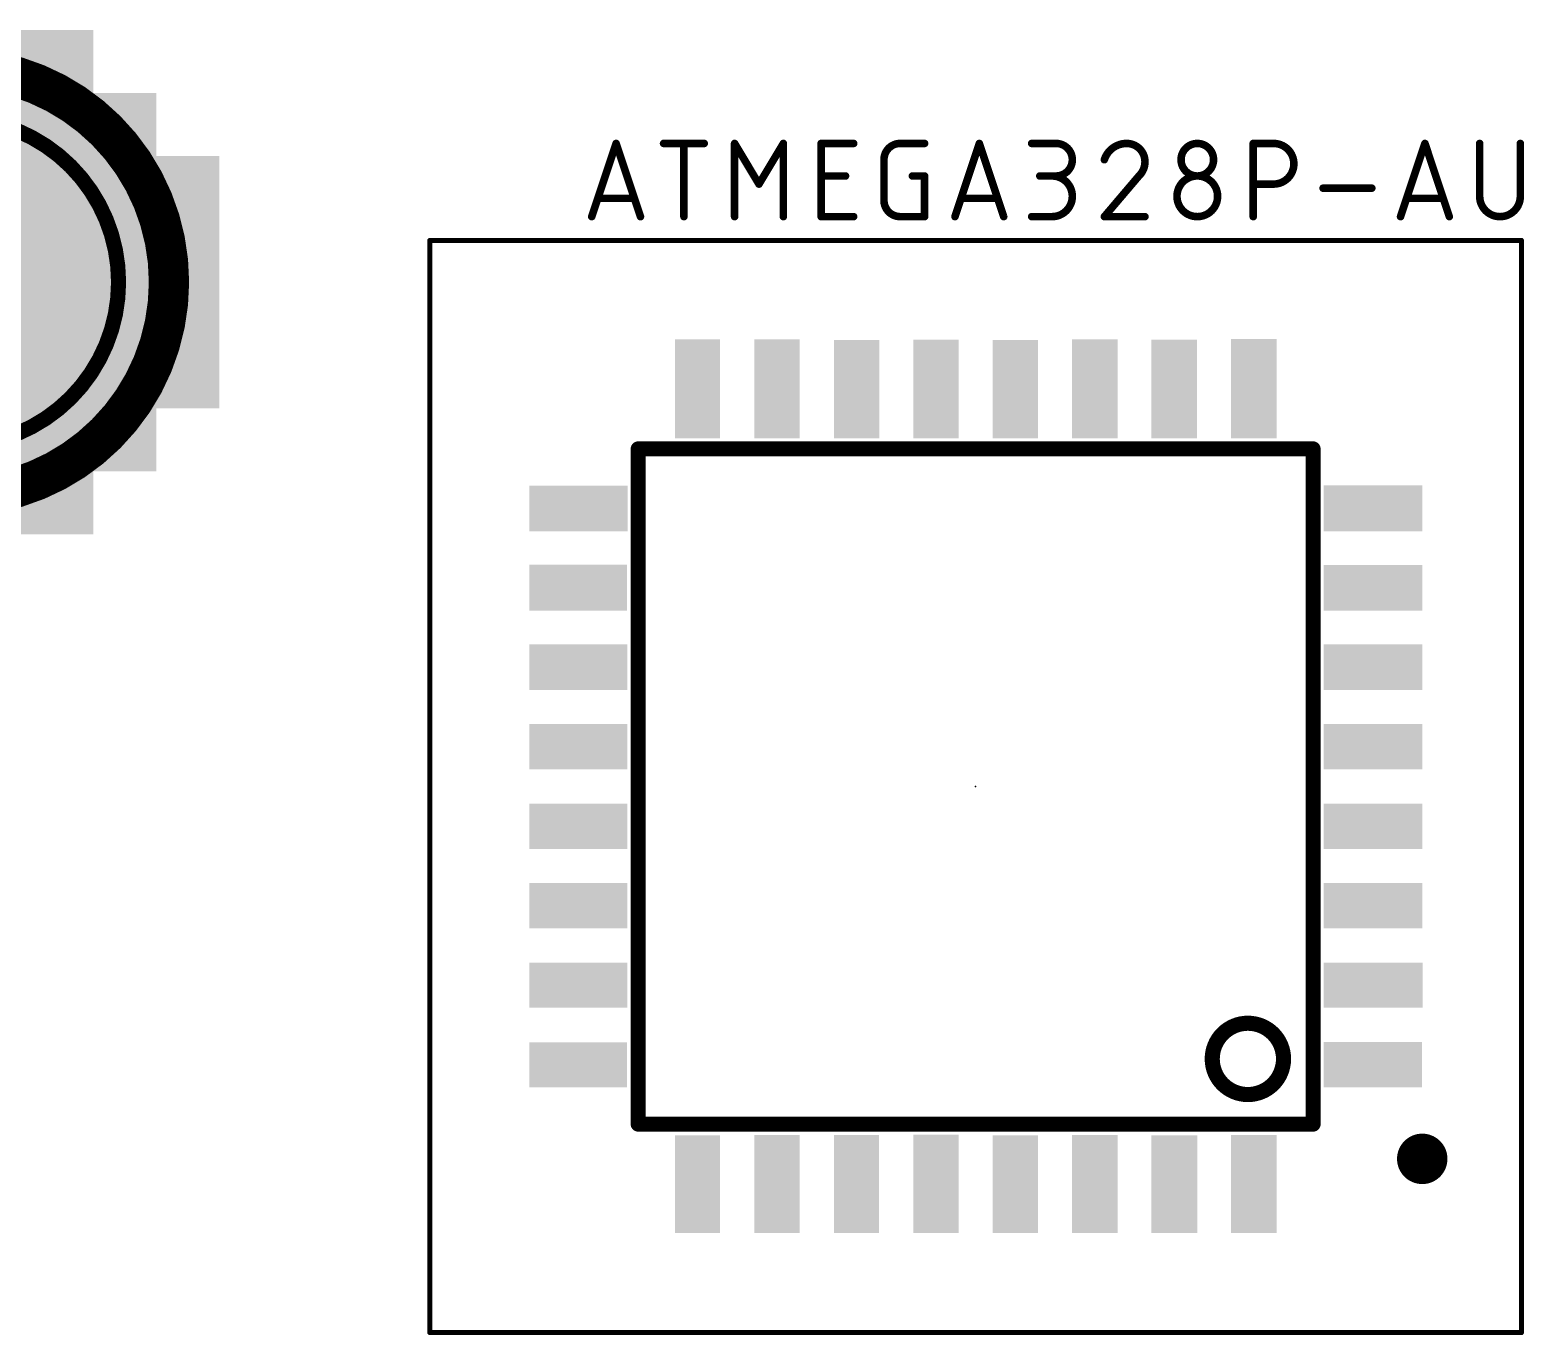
# Model space of a CAD drawing. Extents: x 0 to 116, y 0 to 46.
# Drawn here: x 53.34 to 68.39, y 12.25 to 25.4 of the extents above; entities that cross this region are included whole.
import ezdxf

# ---------------------------------------------------------------- set-up
doc = ezdxf.new("R2010")
doc.units = 0
for name, color, linetype in [('21', 253, 'CONTINUOUS'), ('23', 53, 'CONTINUOUS'), ('27', 253, 'CONTINUOUS'), ('39', 12, 'CONTINUOUS'), ('43', 110, 'CONTINUOUS'), ('51', 253, 'CONTINUOUS')]:
    doc.layers.add(name, color=color, linetype=linetype)

# ---------------------------------------------------------------- blocks, each defined once
blk = doc.blocks.new('RECT')
blk.add_solid([(-0.5, -0.5), (0.5, -0.5), (-0.5, 0.5), (0.5, 0.5)])

msp = doc.modelspace()

# ---------------------------------------------------------------- linework, layer by layer
at = {"layer": '21'}
for points, const_width in [([(52.578, 20.701, 1), (52.578, 25.019)], 0.4064), ([(52.578, 21.209, 1), (52.578, 24.511)], 0.1524), ([(59.5031, 21.18, 1), (59.4269, 21.18)], 0.0762), ([(59.465, 21.2181, 1), (59.465, 21.1419)], 0.0762), ([(66.3031, 21.18, 1), (66.2269, 21.18)], 0.0762), ([(66.265, 21.1419, 1), (66.265, 21.2181)], 0.0762), ([(65.6082, 14.6776, 1), (65.6082, 15.396, 1), (65.6082, 14.6776)], 0.1524), ([(59.465, 14.4181, 1), (59.465, 14.3419)], 0.0762), ([(66.265, 14.3419, 1), (66.265, 14.4181)], 0.0762), ([(59.4269, 14.38, 1), (59.5031, 14.38)], 0.0762), ([(66.2269, 14.38, 1), (66.3031, 14.38)], 0.0762), ([(67.365, 13.903, 1), (67.365, 14.157, 1), (67.365, 13.903)], 0.254)]:
    msp.add_lwpolyline(points, format="xyb", dxfattribs=dict(at, const_width=const_width))
at = {"layer": '21', "const_width": 0.1524}
for points in [[(59.465, 14.38), (59.465, 21.18)], [(59.465, 21.18), (66.265, 21.18)], [(66.265, 21.18), (66.265, 14.38)], [(66.265, 14.38), (59.465, 14.38)]]:
    msp.add_lwpolyline(points, dxfattribs=at)
at = {"layer": '23'}
msp.add_point((62.865, 17.78), dxfattribs=at)
at = {"layer": '27', "const_width": 0.0762}
for points in [[(58.9965, 23.5193), (59.2422, 24.2565)], [(59.2422, 24.2565), (59.488, 23.5193)], [(59.7207, 24.2565), (60.1302, 24.2565)], [(59.9255, 23.5193), (59.9255, 24.2565)], [(60.4362, 23.5193), (60.4362, 24.2565)], [(60.4362, 24.2565), (60.6819, 23.8469)], [(60.6819, 23.8469), (60.9276, 24.2565)], [(60.9276, 24.2565), (60.9276, 23.5193)], [(61.3083, 23.5193), (61.3083, 24.2565)], [(61.3083, 24.2565), (61.636, 24.2565)], [(62.105, 24.2565), (62.3507, 24.2565)], [(62.6567, 23.5193), (62.9024, 24.2565)], [(62.9024, 24.2565), (63.1481, 23.5193)], [(63.4296, 24.2565), (63.6754, 24.2565)], [(65.6619, 23.5193), (65.6619, 24.2565)], [(65.6619, 24.2565), (65.8667, 24.2565)], [(67.1464, 23.5193), (67.3922, 24.2565)], [(67.3922, 24.2565), (67.6379, 23.5193)], [(67.9438, 24.2565), (67.9438, 23.7241)], [(68.3534, 23.7241), (68.3534, 24.2565)], [(61.9412, 23.6831), (61.9412, 24.0926)], [(61.3083, 23.9288), (61.5541, 23.9288)], [(62.2279, 23.9288), (62.3507, 23.9288)], [(62.3507, 23.9288), (62.3507, 23.5193)], [(63.6754, 23.9288), (63.5116, 23.9288)], [(64.5098, 23.9288), (64.1617, 23.5193)], [(65.8667, 23.8469), (65.6619, 23.8469)], [(66.3656, 23.806), (66.8571, 23.806)], [(59.4265, 23.7036), (59.0579, 23.7036)], [(63.0867, 23.7036), (62.7181, 23.7036)], [(67.5765, 23.7036), (67.2079, 23.7036)], [(61.636, 23.5193), (61.3083, 23.5193)], [(62.3507, 23.5193), (62.105, 23.5193)], [(63.4296, 23.5193), (63.6344, 23.5193)], [(64.1617, 23.5193), (64.5712, 23.5193)]]:
    msp.add_lwpolyline(points, dxfattribs=at)
at = {"layer": '27'}
for points, const_width in [([(59.2603, 24.2625, 1), (59.2242, 24.2504)], 0.0381), ([(59.2603, 24.2504, 1), (59.2242, 24.2625)], 0.0381), ([(59.7207, 24.2755, 1), (59.7207, 24.2374)], 0.0381), ([(59.9445, 24.2565, 1), (59.9064, 24.2565)], 0.0381), ([(60.1302, 24.2374, 1), (60.1302, 24.2755)], 0.0381), ([(60.4552, 24.2565, 1), (60.4171, 24.2565)], 0.0381), ([(60.4525, 24.2663, 1), (60.4198, 24.2467)], 0.0381), ([(60.9467, 24.2565, 1), (60.9086, 24.2565)], 0.0381), ([(60.944, 24.2467, 1), (60.9113, 24.2663)], 0.0381), ([(61.3274, 24.2565, 1), (61.2893, 24.2565)], 0.0381), ([(61.3083, 24.2755, 1), (61.3083, 24.2374)], 0.0381), ([(61.636, 24.2374, 1), (61.636, 24.2755)], 0.0381), ([(62.105, 24.2565, 0.4142), (61.9412, 24.0926)], 0.0762), ([(62.105, 24.2755, 1), (62.105, 24.2374)], 0.0381), ([(62.105, 24.2374, 1), (62.105, 24.2755)], 0.0381), ([(62.3507, 24.2374, 1), (62.3507, 24.2755)], 0.0381), ([(62.9205, 24.2625, 1), (62.8843, 24.2504)], 0.0381), ([(62.9205, 24.2504, 1), (62.8843, 24.2625)], 0.0381), ([(63.4296, 24.2755, 1), (63.4296, 24.2374)], 0.0381), ([(63.6754, 23.9288, 1), (63.6754, 24.2565)], 0.0762), ([(63.6754, 24.2755, 1), (63.6754, 24.2374)], 0.0381), ([(63.6754, 24.2374, 1), (63.6754, 24.2755)], 0.0381), ([(64.3869, 24.2565, 0.3252), (64.1617, 24.0926)], 0.0762), ([(64.5712, 24.0722, 0.4142), (64.3869, 24.2565)], 0.0762), ([(64.3869, 24.2755, 1), (64.3869, 24.2374)], 0.0381), ([(64.3869, 24.2374, 1), (64.3869, 24.2755)], 0.0381), ([(65.2623, 24.0926, 1), (64.9347, 24.0926)], 0.0762), ([(65.6619, 24.2755, 1), (65.6619, 24.2374)], 0.0381), ([(65.681, 24.2565, 1), (65.6429, 24.2565)], 0.0381), ([(65.8667, 23.8469, 1), (65.8667, 24.2565)], 0.0762), ([(65.8667, 24.2755, 1), (65.8667, 24.2374)], 0.0381), ([(65.8667, 24.2374, 1), (65.8667, 24.2755)], 0.0381), ([(67.4102, 24.2625, 1), (67.3741, 24.2504)], 0.0381), ([(67.4102, 24.2504, 1), (67.3741, 24.2625)], 0.0381), ([(67.9629, 24.2565, 1), (67.9248, 24.2565)], 0.0381), ([(68.3724, 24.2565, 1), (68.3343, 24.2565)], 0.0381), ([(61.9602, 24.0926, 1), (61.9221, 24.0926)], 0.0381), ([(61.9221, 24.0926, 1), (61.9602, 24.0926)], 0.0381), ([(64.1436, 24.0985, 1), (64.1798, 24.0868)], 0.0381), ([(64.5098, 23.9288, 0.2053), (64.5712, 24.0722)], 0.0762), ([(64.5903, 24.0722, 1), (64.5522, 24.0722)], 0.0381), ([(64.5522, 24.0722, 1), (64.5903, 24.0722)], 0.0381), ([(64.9347, 24.0926, 1), (65.2623, 24.0926)], 0.0762), ([(64.9537, 24.0926, 1), (64.9156, 24.0926)], 0.0381), ([(64.9156, 24.0926, 1), (64.9537, 24.0926)], 0.0381), ([(65.2813, 24.0926, 1), (65.2432, 24.0926)], 0.0381), ([(65.2432, 24.0926, 1), (65.2813, 24.0926)], 0.0381), ([(61.3083, 23.9479, 1), (61.3083, 23.9098)], 0.0381), ([(61.5541, 23.9098, 1), (61.5541, 23.9479)], 0.0381), ([(62.2279, 23.9479, 1), (62.2279, 23.9098)], 0.0381), ([(62.3698, 23.9288, 1), (62.3317, 23.9288)], 0.0381), ([(62.3507, 23.9098, 1), (62.3507, 23.9479)], 0.0381), ([(63.5116, 23.9479, 1), (63.5116, 23.9098)], 0.0381), ([(63.6344, 23.9479, 1), (63.6344, 23.9098)], 0.0381), ([(63.6344, 23.5193, 1), (63.6344, 23.9288)], 0.0762), ([(63.6754, 23.9479, 1), (63.6754, 23.9098)], 0.0381), ([(63.6754, 23.9098, 1), (63.6754, 23.9479)], 0.0381), ([(64.4966, 23.9426, 1), (64.5229, 23.915)], 0.0381), ([(64.5243, 23.9165, 1), (64.4953, 23.9412)], 0.0381), ([(65.3032, 23.7241, 1), (64.8937, 23.7241)], 0.0762), ([(60.6656, 23.8567, 1), (60.6982, 23.8371)], 0.0381), ([(60.6656, 23.8371, 1), (60.6982, 23.8567)], 0.0381), ([(65.6619, 23.866, 1), (65.6619, 23.8279)], 0.0381), ([(65.8667, 23.866, 1), (65.8667, 23.8279)], 0.0381), ([(65.8667, 23.8279, 1), (65.8667, 23.866)], 0.0381), ([(66.3656, 23.825, 1), (66.3656, 23.7869)], 0.0381), ([(66.8571, 23.7869, 1), (66.8571, 23.825)], 0.0381), ([(59.0579, 23.7226, 1), (59.0579, 23.6845)], 0.0381), ([(59.4265, 23.6845, 1), (59.4265, 23.7226)], 0.0381), ([(61.9412, 23.6831, 0.4142), (62.105, 23.5193)], 0.0762), ([(61.9602, 23.6831, 1), (61.9221, 23.6831)], 0.0381), ([(61.9221, 23.6831, 1), (61.9602, 23.6831)], 0.0381), ([(62.7181, 23.7226, 1), (62.7181, 23.6845)], 0.0381), ([(63.0867, 23.6845, 1), (63.0867, 23.7226)], 0.0381), ([(64.8937, 23.7241, 1), (65.3032, 23.7241)], 0.0762), ([(64.9128, 23.7241, 1), (64.8747, 23.7241)], 0.0381), ([(64.8747, 23.7241, 1), (64.9128, 23.7241)], 0.0381), ([(65.3223, 23.7241, 1), (65.2842, 23.7241)], 0.0381), ([(65.2842, 23.7241, 1), (65.3223, 23.7241)], 0.0381), ([(67.2079, 23.7226, 1), (67.2079, 23.6845)], 0.0381), ([(67.5765, 23.6845, 1), (67.5765, 23.7226)], 0.0381), ([(67.9438, 23.7241, 1), (68.3534, 23.7241)], 0.0762), ([(67.9629, 23.7241, 1), (67.9248, 23.7241)], 0.0381), ([(67.9248, 23.7241, 1), (67.9629, 23.7241)], 0.0381), ([(68.3724, 23.7241, 1), (68.3343, 23.7241)], 0.0381), ([(68.3343, 23.7241, 1), (68.3724, 23.7241)], 0.0381), ([(58.9784, 23.5253, 1), (59.0146, 23.5133)], 0.0381), ([(59.4699, 23.5133, 1), (59.506, 23.5253)], 0.0381), ([(59.9064, 23.5193, 1), (59.9445, 23.5193)], 0.0381), ([(60.4171, 23.5193, 1), (60.4552, 23.5193)], 0.0381), ([(60.9086, 23.5193, 1), (60.9467, 23.5193)], 0.0381), ([(61.3083, 23.5383, 1), (61.3083, 23.5002)], 0.0381), ([(61.2893, 23.5193, 1), (61.3274, 23.5193)], 0.0381), ([(61.636, 23.5002, 1), (61.636, 23.5383)], 0.0381), ([(62.105, 23.5383, 1), (62.105, 23.5002)], 0.0381), ([(62.105, 23.5002, 1), (62.105, 23.5383)], 0.0381), ([(62.3317, 23.5193, 1), (62.3698, 23.5193)], 0.0381), ([(62.3507, 23.5002, 1), (62.3507, 23.5383)], 0.0381), ([(62.6386, 23.5253, 1), (62.6747, 23.5133)], 0.0381), ([(63.13, 23.5133, 1), (63.1662, 23.5253)], 0.0381), ([(63.4296, 23.5383, 1), (63.4296, 23.5002)], 0.0381), ([(63.6344, 23.5383, 1), (63.6344, 23.5002)], 0.0381), ([(63.6344, 23.5002, 1), (63.6344, 23.5383)], 0.0381), ([(64.1617, 23.5383, 1), (64.1617, 23.5002)], 0.0381), ([(64.1472, 23.5316, 1), (64.1762, 23.507)], 0.0381), ([(64.5712, 23.5002, 1), (64.5712, 23.5383)], 0.0381), ([(65.6429, 23.5193, 1), (65.681, 23.5193)], 0.0381), ([(67.1284, 23.5253, 1), (67.1645, 23.5133)], 0.0381), ([(67.6198, 23.5133, 1), (67.656, 23.5253)], 0.0381)]:
    msp.add_lwpolyline(points, format="xyb", dxfattribs=dict(at, const_width=const_width))
at = {"layer": '39', "const_width": 0.05}
for points in [[(68.365, 23.28), (57.365, 23.28)], [(57.365, 23.28), (57.365, 12.28)], [(68.365, 12.28), (68.365, 23.28)], [(57.365, 12.28), (68.365, 12.28)]]:
    msp.add_lwpolyline(points, dxfattribs=at)
at = {"layer": '39', "const_width": 0.025}
for points in [[(57.365, 23.2925, 1), (57.365, 23.2675)], [(57.3775, 23.28, 1), (57.3525, 23.28)], [(68.3775, 23.28, 1), (68.3525, 23.28)], [(68.365, 23.2675, 1), (68.365, 23.2925)], [(57.365, 12.2925, 1), (57.365, 12.2675)], [(57.3525, 12.28, 1), (57.3775, 12.28)], [(68.3525, 12.28, 1), (68.3775, 12.28)], [(68.365, 12.2675, 1), (68.365, 12.2925)]]:
    msp.add_lwpolyline(points, format="xyb", dxfattribs=at)

# ---------------------------------------------------------------- block references
at = {"layer": '43'}
for p, xscale, yscale in [((49.53, 22.86), 8.89, 5.08), ((54.2925, 22.86), 0.635, 3.81), ((54.9275, 22.86), 0.635, 2.54)]:
    msp.add_blockref('RECT', p, dxfattribs=dict(at, xscale=xscale, yscale=yscale))
at = {"layer": '51', "rotation": 180}
for p, xscale, yscale in [((60.0631, 21.7846), 0.4535, 0.9972), ((60.8635, 21.785), 0.4543, 0.998), ((64.0662, 21.785), 0.4595, 0.9979), ((65.668, 21.7857), 0.4632, 0.9995), ((61.6648, 21.7822), 0.4568, 0.9924), ((62.4649, 21.7839), 0.457, 0.9958), ((63.2651, 21.7819), 0.4574, 0.9918), ((64.8659, 21.7832), 0.4591, 0.9944), ((58.8633, 20.5803), 0.9899, 0.4578), ((66.8686, 20.5816), 0.9953, 0.4604), ((58.8603, 19.7822), 0.9837, 0.4616), ((66.8687, 19.7812), 0.9954, 0.4596), ((58.8611, 18.9811), 0.9853, 0.4594), ((66.8689, 18.9808), 0.9959, 0.4589), ((58.8621, 18.1803), 0.9873, 0.4578), ((66.8693, 18.1804), 0.9966, 0.458), ((58.8623, 17.3799), 0.9878, 0.4571), ((66.8682, 17.3799), 0.9944, 0.4571), ((58.8611, 16.5793), 0.9854, 0.4558), ((66.868, 16.5796), 0.9941, 0.4564), ((58.8614, 15.7788), 0.9859, 0.4549), ((66.8705, 15.7784), 0.999, 0.4539), ((66.8665, 14.9799), 0.9909, 0.457), ((58.861, 14.978), 0.9852, 0.4532), ((60.0625, 13.7753), 0.4522, 0.9838), ((60.8637, 13.776), 0.4545, 0.9853), ((61.6646, 13.7773), 0.4564, 0.9877), ((62.465, 13.7786), 0.4572, 0.9905), ((63.2656, 13.7753), 0.4584, 0.9838), ((64.0655, 13.7776), 0.4581, 0.9883), ((64.867, 13.7756), 0.4612, 0.9844), ((65.6665, 13.777), 0.4602, 0.9871)]:
    msp.add_blockref('RECT', p, dxfattribs=dict(at, xscale=xscale, yscale=yscale))

doc.saveas('drawing.dxf')
